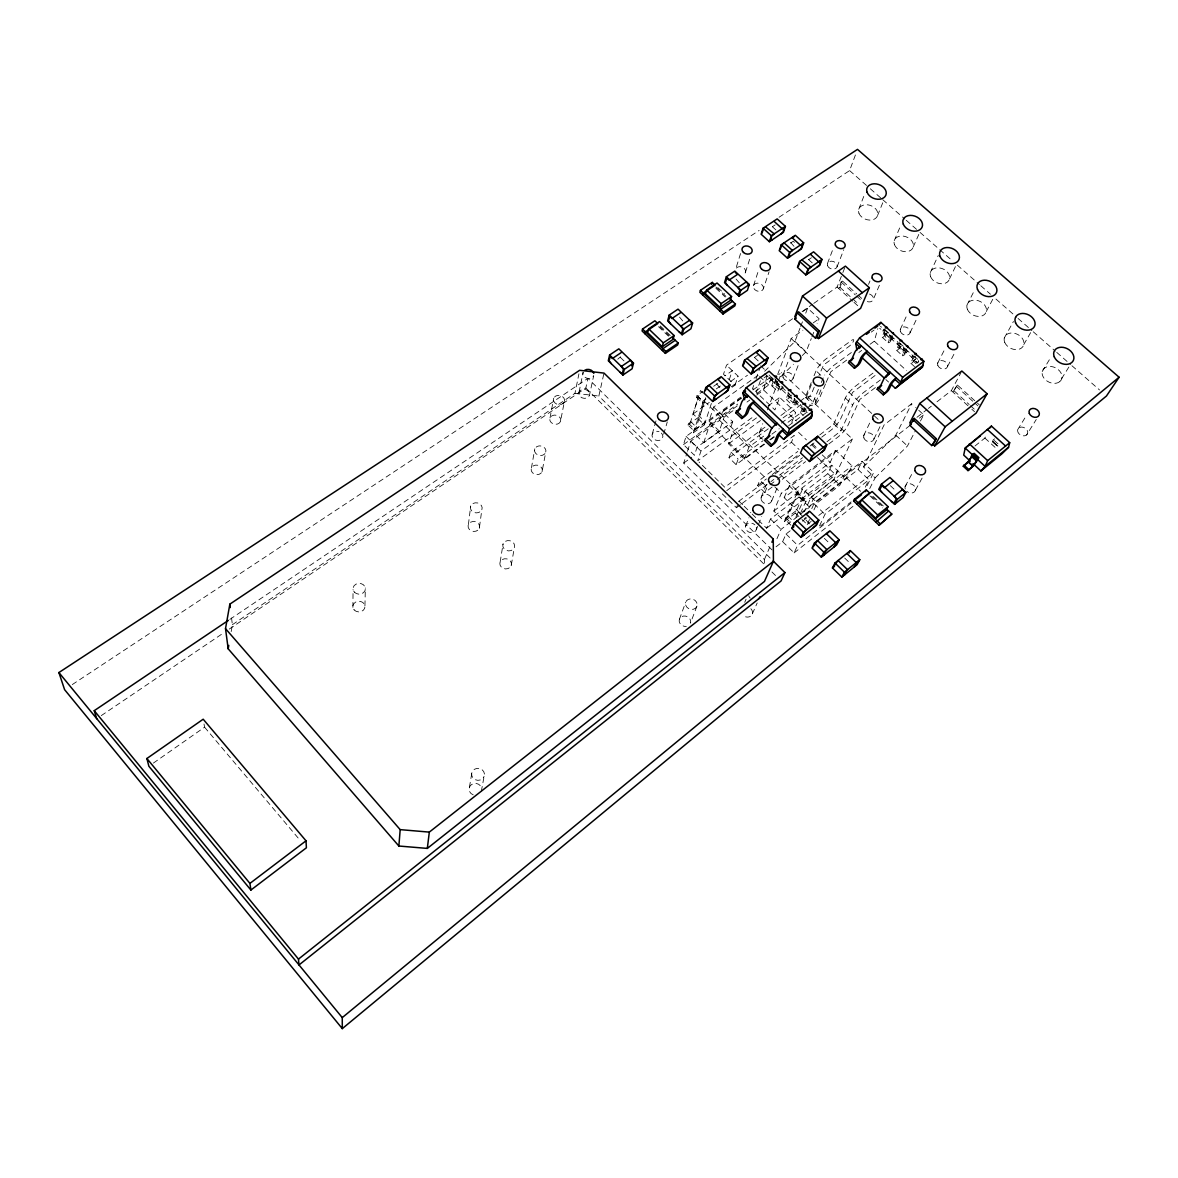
<?xml version="1.0" encoding="UTF-8"?>
<svg xmlns="http://www.w3.org/2000/svg" width="1178" height="1178" viewBox="0 0 1178 1178"><rect width="100%" height="100%" fill="white"/><g stroke="black" fill="none" stroke-linecap="round" stroke-linejoin="round"><path stroke-width="0.75" stroke-dasharray="5 3.75" d="M352.899 607.362L353.061 589.56M364.944 605.772L365.342 587.969M994.556 438.864C988.578 441.794 999.621 446.845 997.663 445.917M885.149 329.899L882.337 336.275A3.725 0.957 -47.4 0 0 883.765 336.687L887.034 333.035L893.042 338.484L889.758 342.135A3.74 0.942 -47.4 0 1 888.345 341.738L891.069 335.789M468.402 524.578L470.714 505.922M479.313 528.318A5.816 4.992 7.2 0 0 472.82 521.501A5.816 4.992 7.2 0 0 469.433 529.555A5.816 4.992 7.2 0 0 479.313 528.318L481.831 509.735A5.919 5.051 7.5 0 0 475.205 502.815A5.919 5.051 7.5 0 0 471.774 510.957A5.919 5.051 7.5 0 0 481.831 509.735M500.164 561.935L503.094 543.809M774.152 383.454L777.024 376.091M469.433 787.213L471.966 772.208M231.182 631.585L232.375 624.693L231.109 614.43M511.178 565.72A5.861 5.095 9 0 0 504.567 558.77A5.861 5.095 9 0 0 501.254 567.016A5.861 5.095 9 0 0 511.178 565.72L514.33 547.652A5.964 5.154 9.2 0 0 507.571 540.614A5.964 5.154 9.2 0 0 504.213 548.948A5.964 5.154 9.2 0 0 514.33 547.652M772.312 378.123L771.605 379.993L774.211 378.801L771.929 385A3.814 1.075 -46.7 0 0 773.725 385.28L777.024 381.554C768.866 382.217 782.663 394.615 781.353 386.075M531.411 468.034L534.812 448.833M794.694 398.459L792.367 404.304A3.829 1.031 -46.6 0 0 794.105 404.525L797.432 400.8C794.517 406.66 785.608 397.325 789.687 393.938M550.038 417.91L553.689 398.193M481.316 791.336L484.099 776.42A6.435 6.008 5.5 0 0 476.869 768.395A6.435 6.008 5.5 0 0 473.129 778.157A6.435 6.008 5.5 0 0 484.099 776.42M542.071 471.671A5.654 4.756 10.7 0 0 535.622 465.119A5.654 4.756 10.7 0 0 532.515 472.79A5.654 4.756 10.7 0 0 542.071 471.671L545.65 452.529A5.757 4.815 10.8 0 0 539.097 445.888A5.757 4.815 10.8 0 0 535.931 453.648A5.757 4.815 10.8 0 0 545.65 452.529M560.492 421.459A5.537 4.579 11.4 0 0 554.146 415.112A5.537 4.579 11.4 0 0 551.142 422.504A5.537 4.579 11.4 0 0 560.492 421.459L564.336 401.801A5.64 4.624 11.5 0 0 557.871 395.381A5.64 4.624 11.5 0 0 554.838 402.832A5.64 4.624 11.5 0 0 564.336 401.801M232.375 624.693L574.967 393.319L578.928 373.838M802.954 410.636L804.191 407.603M579.046 392.068L583.169 372.145A5.566 4.521 12.6 0 0 586.732 378.138A5.566 4.521 12.6 0 0 593.683 375.708L589.383 395.587A5.478 4.476 12.6 0 1 580.18 396.574A5.478 4.476 12.6 0 1 583.066 389.344A5.478 4.476 12.6 0 1 589.383 395.587M229.268 629.081L585.849 388.004L587.896 378.344L771.885 559.712M764.404 563.187L764.389 559.535L598.836 396.044L604.005 373.102M617.773 359.202L620.541 356.787M756.703 395.057L763.653 390.051L767.069 375.708L806.797 413.198M679.5 317.103L683.049 321.285M893.042 338.484C889.493 344.388 880.511 333.639 886.474 330.208M652.244 434.137L656.205 420.075M870.086 344.256L874.297 341.178L877.846 328.544M890.391 340.28L892.497 335.686M663.685 434.181L667.278 421.915M899.506 343.063L896.62 349.277A3.74 0.913 -47.3 0 0 898.019 349.66L901.317 345.993L907.355 351.486L904.056 355.138A3.755 0.898 -47.3 0 1 902.672 354.784L905.484 348.865M898.681 347.804L900.817 343.225M904.719 353.297L906.898 348.732M740.535 253.55L735.705 269.099A5.139 3.946 17.2 0 1 743.112 267.568A5.139 3.946 17.2 0 1 744.128 274.032M705.651 397.752L699.658 416.511L705.313 422.004L693.548 430.441L687.878 424.919L690.676 421.591L698.363 397.045L696.478 397.339L697.052 395.528L702.913 391.39M732.996 410.71L724.072 417.145L719.316 431.074L697.096 447.169L694.431 455.297L683.49 444.592L686.067 436.405L740.682 397.207M741.36 398.297L722.467 411.858L732.716 421.724L703.693 442.751L693.415 432.724L704.385 424.846L693.106 413.92L700.439 390.507L705.048 394.939M736.059 279.009L739.563 283.088M693.548 430.441L696.345 427.113L704.179 402.655L698.363 397.045M696.478 397.339L702.309 402.964L702.883 401.153L706.667 398.473M772.061 549.935L683.726 463.072L686.951 452.97M687.496 451.292L690.72 441.176L719.581 420.384L722.467 411.858M693.415 432.724L703.664 400.594L797.742 491.255L784.519 521.456L773.828 511.046L781.338 493.273L852.401 438.982L781.618 372.498L778.687 374.604M745.438 272.383L750.401 256.863M916.116 363.693L913.068 360.939L915.277 356.33M716.489 383.822L721.245 389.182M704.385 424.846L711.983 401.595M792.588 318.737L726.502 365.151L723.498 374.251L735.013 385.206L732.127 387.253M775.919 229.931L772.385 226.736L774.712 224.689M719.316 431.074L708.994 421.091L713.618 407.073L758.264 375.178M753.522 285.577L758.603 270.16M732.716 421.724L729.742 430.191L700.925 451.13L697.729 460.76L757.13 417.424M703.693 442.751L709.878 424.109L737.693 404.098M729.241 379.714L732.289 370.658L724.941 375.841M763.3 288.875A5.154 3.99 18 0 0 757.086 283.147A5.154 3.99 18 0 0 754.833 289.685A5.154 3.99 18 0 0 763.3 288.875L769.072 271.794M735.013 385.206L738.091 376.18L726.502 365.151M794.001 246.335L790.674 242.462M758.19 360.924L754.494 357.449L756.939 355.241M764.655 444.165L744.422 459.17L728.578 443.826L732.937 431.546L754.877 415.584M753.655 385.456L752.492 388.725L753.169 389.373L754.303 386.222M756.011 378.918L760.105 367.477M763.874 444.077L736.132 464.647L729.005 457.727L731.008 452.175L766.23 426.274M760.428 380.7L756.261 392.215L774.918 409.929L779.733 397.472L795.665 412.55L791.292 423.344M812.246 262.885L808.653 259.631L810.979 257.555M736.132 464.647L738.164 459.111L763.094 440.675M679.397 619.304L685.699 602.223M756.777 393.57L768.66 385.015L771.34 377.814M779.07 217.238L849.603 170.604L856.288 152.639M744.422 459.17L748.972 447.007L765.155 435.065M777.671 374.383L791.145 338.542L802.91 330.208M767.452 409.9L777.76 382.703M778.408 380.995L781.618 372.498M762.932 439.217A5.448 4.432 20.4 0 1 759.133 433.254L762.77 423.682M778.393 383.866L777.686 385.736L779.188 384.646M764.684 371.247L794.973 341.458L800.024 328.147M800.657 326.483L802.557 321.491M805.723 313.171L807.607 308.18L819.093 318.723L817.134 323.685M783.002 375.016L789.245 358.642M779.645 386.281L777.966 390.698A3.814 1.06 -46.6 0 0 779.733 390.963L783.046 387.238L781.029 385.339M827.457 263.548L833.347 248.116M696.978 606.096L690.47 623.103A5.861 5.124 21 0 0 685.537 616.094A5.861 5.124 21 0 0 679.176 621.101A5.861 5.124 21 0 0 686.303 626.372M722.35 493.906L736.456 507.747L738.974 501.165L764.993 481.537M858.762 209.228L864.416 194.753M793.074 378.433L798.831 363.737M837.087 266.788L843.772 249.692M788.583 392.701L786.286 398.562A3.814 1.045 -46.6 0 0 788.038 398.812L790.629 396.912L796.696 402.626M802.292 355.535L806.091 351.795L811.289 338.572M811.936 336.908L813.895 331.96M772.135 487.029L764.861 492.551L757.645 485.542L759.795 480.094L797.815 451.454M813.777 303.409L837.116 287.005L842.226 274.165M842.859 272.56L845.421 266.14M842.491 281.041L841.107 282.028L838.589 288.33L839.973 287.358L842.491 281.041L856.7 293.896M745.645 526.021L748.943 517.79M761.179 497.263L767.276 482.185M764.861 492.551L767.069 487.132L759.795 480.094M877.566 215.545L884.074 199.524M799.995 401.448L805.207 397.354L811.362 382.335M814.042 375.753L816.06 370.82A11.441 3.078 -47 0 1 826.47 358.598L851.399 340.501A5.183 1.384 -47.3 0 1 853.52 341.046A5.183 1.384 -47.3 0 1 848.808 346.568L823.599 364.974L818.96 375.62M811.392 384.632L805.457 399.165A5.36 4.285 21.4 0 1 811.804 396.809A5.36 4.285 21.4 0 1 815.603 402.626A5.36 4.285 21.4 0 1 809.257 404.982M802.527 407.868L800.745 412.212A3.829 1.001 -46.5 0 0 802.468 412.418L805.045 410.504L807.49 412.815M726.767 490.608L791.469 442.221L794.266 435.418L724.779 487.265L699.01 462.026M814.204 387.15L812.172 392.097A11.191 2.974 -46.6 0 1 806.194 400.284M756.305 529.673L757.66 526.389M758.337 524.74L761.739 516.538M771.737 500.856L777.289 487.501M807.092 408.133L812.29 404.025L818.563 389.064M821.287 382.511L823.334 377.608L816.06 370.82M815.603 402.611L821.684 388.122M825.469 383.984L819.255 398.738A11.206 2.916 -46.6 0 1 814.572 405.512M826.161 382.335L830.873 371.718L848.764 358.568M868.539 284.399L869.953 281.027M752.124 514.05L766.583 528.2L770.456 519.042L799.023 497.028L802.586 488.944L813.232 499.192L809.58 507.203L781.043 529.378L776.199 540.452M784.18 497.676L789.231 485.837L835.673 450.379L852.018 465.855L846.334 477.753L800.436 513.417L784.18 497.676L830.181 462.409L835.673 450.379M894.249 240.636L901.023 224.792M867.303 301.583A5.124 3.917 21.3 0 0 873.281 299.462L879.804 284.34M975.001 446.006L984.882 438.069L986.148 435.124M744.732 602.297L746.072 599.19M764.389 559.535L771.222 543.809M790.865 525.152L784.931 519.365L787.861 516.038L797.948 493.052L804.044 498.927L794.532 520.175M804.044 498.927L802.321 499.443L796.225 493.553L796.961 491.859L831.742 465.133L843.934 476.722L839.914 485.174L817.208 502.829L813.365 511.178M913.951 356.33L911.021 362.368A3.755 0.883 -47.2 0 0 912.376 362.706L915.689 359.04L918.722 361.808M819.755 434.932L833.73 424.168L845.318 398.09A11.53 2.857 -46.8 0 1 855.891 385.854L876.344 370.628M913.215 246.997L919.517 232.802M776.022 546.828L782.634 541.659L786.035 534.017L790.158 530.807M784.519 521.456L795.356 513.048L805.089 491.167L827.84 473.659L831.742 465.133M802.321 499.443L803.072 497.749L837.838 470.92L833.862 479.402L811.141 496.998L804.648 511.326M752.344 613.826L757.189 602.989M800.436 513.417L805.708 501.71L852.018 465.855M883.662 329.177L882.808 331.077L884.545 329.84M826.956 441.75L840.915 430.927L852.71 404.967A11.544 2.798 -46.8 0 1 863.312 392.73L880.82 379.611M809.404 523.857L804.412 518.202M889.729 334.67L888.86 336.569L890.877 335.2M811.76 508.675L814.027 503.742L858.07 469.507L862.031 461.349L873.752 472.393L866.345 487.162M782.634 541.659L794.105 552.88L797.609 545.311L853.093 501.578M801.938 519.424L807.195 524.519L809.507 519.513M900.301 329.384L907.207 314.511M766.583 528.2L835.673 474.808L852.401 438.982M930.325 272.545L938.321 255.405M910.108 332.697L917.132 317.854M805.266 397.236L812.422 403.804M858.07 469.507L868.966 479.814L824.983 514.315L818.813 527.332L851.105 501.887M863.739 435.536L870.483 421.371M912.611 355.447L911.713 357.317L913.097 356.271M949.453 278.98L956.227 265.021M873.973 439.011L880.85 424.89M869.688 488.59L875.107 477.856L863.533 466.93L884.104 424.934L911.669 403.759L914.334 406.219M865.285 487.162L868.966 479.814M863.533 466.93L895.81 435.153L911.669 403.759M967.005 304.999L974.795 289.685M937.659 363.148L945.095 348.57M947.554 366.491L955.108 351.957M875.107 477.856L907.472 445.991L915.586 430.397M920.46 421.047L923.699 414.818L915.674 407.441M986.31 311.493L992.745 299.315M937.011 401.772L951.353 390.654L961.042 372.528M957.449 385.059L952.899 392.053L957.449 385.059L979.242 404.761M905.072 486.617L913.274 471.406M915.453 490.136L922.978 476.486M1004.289 337.998L1013.463 321.476M1023.785 344.55L1031.501 331.106M1042.221 371.556L1051.115 356.831M1017.645 429.764L1026.215 415.79M1026.583 434.991A5.36 4.138 28 0 0 1023.579 427.378A5.36 4.138 28 0 0 1017.866 432.046A5.36 4.138 28 0 0 1026.583 434.991L1036.242 419.515M1059.744 381.657A10.469 7.878 27.3 0 0 1053.721 367.065A10.469 7.878 27.3 0 0 1042.707 375.944A10.469 7.878 27.3 0 0 1059.744 381.657L1068.873 367.035M780.793 376.695L793.442 364.238M794.105 552.88L854.33 505.303M807.195 524.519L811.539 521.118M818.769 515.449L873.752 472.393M802.512 521.147L808.005 516.862M804.147 518.762L806.194 517.171M813.232 499.192L862.031 461.349M843.934 476.722L909.195 426.068M919.355 418.19L923.699 414.818M784.931 519.365L796.549 510.368L802.483 516.097M916.94 417.321L926.983 409.546M928.411 408.427L931.283 406.219M773.828 511.046L802.586 488.944M736.456 507.747L740.756 504.493M742.199 503.404L769.499 482.73M770.942 481.64L773.813 479.461M779.571 475.117L802.557 457.712M769.985 484.924L775.831 480.491M777.289 479.387L803.587 459.464M782.31 479.299L805.59 461.629M828.856 443.959L837.587 437.332A11.279 2.695 -46.4 0 0 847.851 425.538L859.881 399.386L876.594 386.634M757.645 485.542L766.377 478.945M772.194 474.557L798.404 454.782M810.052 445.991L814.425 442.692M821.699 437.2L830.446 430.603A11.265 2.754 -46.5 0 0 840.665 418.808L852.607 392.392L877.963 373.338M775.109 473.895L799.671 455.341M915.689 359.04L913.2 360.91M907.355 351.486L904.822 353.356M904.689 348.644L903.305 349.689L904.203 347.804L899.108 343.181M769.72 439.747L774.093 436.508M788.7 425.685L806.223 412.698M770.427 439.88L774.771 436.67M901.317 345.993L898.814 347.849L904.733 353.356M805.796 408.692L803.087 410.68L806.032 413.581M771.899 434.167L779.232 428.748M788.023 422.239L805.634 409.222M898.608 343.122L897.209 344.153L898.092 342.268L880.481 326.291M729.005 457.727L768.468 428.645M783.09 417.881L800.628 404.967M800.642 407.382L802.13 406.277M781.338 423.108L795.665 412.55M887.034 333.035L884.501 334.891M780.911 415.481L798.537 402.523M851.37 352.531L833.788 365.386A11.471 3.033 -47 0 0 824.733 375.016M728.578 443.826L760.443 420.531M858.88 352.472L861.692 350.411M871.249 332.093L874.076 330.031M791.366 395.072L788.597 397.06M683.726 463.072L691.751 457.241M768.027 405.998L779.733 397.472M783.046 387.238L780.322 389.196M746.985 402.066L749.768 400.064M708.994 421.091L741.389 397.84M752.978 389.947L770.427 377.416M755.26 391.449L772.842 378.815M683.49 444.592L738.444 405.041M764.051 377.873L767.069 375.708M687.878 424.919L699.658 416.511M693.106 413.92L709.274 402.42M731.302 386.752L747.47 375.252M716.283 388.902L720.612 385.839M730.61 381.481L738.091 376.18M813.203 322.905L819.093 318.723M713.662 386.296L718.315 383.012M754.494 357.449L757.469 355.344M153.376 763.079L204.574 727.194L204.015 723.999M802.1 311.61L812.305 304.425M803.101 311.345L807.607 308.18M808.653 259.631L811.436 257.732M101.264 715.62L223.172 633.19M790.453 243.11L793.236 241.24L795.606 243.39M229.843 619.392L587.896 378.344M772.385 226.736L775.183 224.88M72.27 684.58L759.147 230.417M796.225 493.553L797.948 493.052M702.309 402.964L704.179 402.655M574.967 393.319L598.836 396.044M849.603 170.604L868.937 187.567M870.321 188.774L881.365 198.478M882.749 199.686L904.837 219.079M906.221 220.286L918.649 231.197M920.033 232.405L951.795 260.279M957.316 265.124L979.404 284.516M980.788 285.739L990.462 294.22M995.984 299.065L1016.688 317.235M1018.072 318.458L1031.884 330.576M1033.268 331.784L1055.355 351.177M1056.74 352.384L1070.552 364.503M1071.936 365.725L1099.545 389.962M857.996 295.074L861.869 298.579M841.107 282.028L855.316 294.883M856.612 296.061L861.781 300.743M956.08 386.104L977.873 405.85M839.973 287.358L851.532 297.843M852.813 299.006L859.233 304.837M954.254 390.993L969.155 404.496M970.51 405.733L974.559 409.414M885.09 329.737L891.142 335.229M899.477 342.798L904.351 347.216M913.966 355.933L918.869 360.38M837.116 287.005L852.71 301.156M854.006 302.319L859.145 306.987M905.396 348.894L918.766 361.013L917.839 362.883L879.642 328.191M951.353 390.654L970.495 408.03M971.85 409.252L974.559 411.711M886.18 334.92L892.173 340.354M900.434 347.863L906.471 353.341M914.791 360.895L917.22 363.104M882.234 337.247L888.227 342.695M896.502 350.234L902.539 355.727M910.874 363.295L914.526 366.623M994.276 440.498L999.032 444.828M992.921 441.603L998.105 446.167M992.818 441.794L997.899 446.3M992.76 441.956L997.604 446.447M984.882 438.069L996.765 448.906M874.297 341.178L906.648 370.687M885.871 379.566L888.58 382.055M794.973 341.458L806.091 351.795M895.81 435.153L907.472 445.991M791.145 338.542L881.409 422.431M845.318 398.09L852.71 404.967M717.829 287.594L724.499 293.823M715.856 286.946L727.695 297.99M715.9 288.301L725.236 297.018M833.847 423.947L841.048 430.706M890.362 485.66L896.311 491.255M760.693 365.843L765.671 370.525M775.33 379.699L777.76 381.996M769.028 375.016L786.801 391.773M787.817 392.745L791.91 396.588M794.134 398.694L801.393 405.526M803.867 407.868L806.532 410.386M776.317 383.41L782.339 389.079M764.64 373.647L774.461 382.909M771.973 385.928L777.995 391.626M786.315 399.475L792.382 405.203M800.745 413.11L803.19 415.422M759.574 376.415L768.66 385.015M763.653 390.051L796.343 421.017M873.325 496.527L883.515 506.187M871.676 496.247L882.293 506.319M869.894 495.835L882.602 507.895M812.467 443.885L817.591 448.759M798.566 432.385L806.474 439.895M811.745 444.901L815.691 448.656M822.273 454.899L830.181 462.409M846.334 477.753L860.617 491.314M817.503 457.52L835.673 474.808M827.84 473.659L839.914 485.174M791.469 442.221L799.082 449.481M660.284 325.938L670.282 335.494M659.798 326.733L669.075 335.583M658.531 326.689L668.5 336.216M805.089 491.167L817.208 502.829M713.618 407.073L724.072 417.145M814.027 503.742L824.983 514.315M697.052 395.528L702.883 401.153M796.961 491.859L803.072 497.749M732.937 431.546L748.972 447.007M789.231 485.837L805.708 501.71M719.581 420.384L729.742 430.191M799.023 497.028L809.58 507.203M709.878 424.109L765.744 478.194M774.844 486.985L781.338 493.273M824.335 538.317L828.988 542.822M844.714 558.063L850.575 563.732M795.356 513.048L800.628 518.143M731.008 452.175L738.164 459.111M690.676 421.591L696.345 427.113M787.861 516.038L793.81 521.81M688.423 423.196L694.092 428.718M785.638 517.76L790.394 522.384M620.394 357.42L624.149 361.086M686.067 436.405L697.096 447.169M786.035 534.017L797.609 545.311M690.72 441.176L700.925 451.13M770.456 519.042L781.043 529.378M738.974 501.165L742.92 505.038M744.231 506.319L750.813 512.754M585.849 388.004L764.124 564.262M771.943 571.978L775.846 575.836M204.574 727.194L300.478 840.768M750.253 598.144A5.919 5.08 23.8 0 1 748.766 595.656M661.403 433.106A5.507 4.535 16.1 0 1 659.606 440.322A5.507 4.535 16.1 0 1 652.023 435.713A5.507 4.535 16.1 0 1 659.017 431.649M869.541 294.073A5.124 3.917 21.3 0 1 873.281 299.462M759.133 433.254A5.448 4.432 20.4 0 1 765.656 430.795M750.887 608.731A5.816 5.021 24 0 1 750.872 615.991A5.816 5.021 24 0 1 742.817 615.166M756.305 527.17A5.64 4.741 21.8 0 1 750.489 532.618A5.64 4.741 21.8 0 1 745.968 525.285A5.64 4.741 21.8 0 1 754.877 524.843M473.232 794.841A6.317 5.919 4.9 0 1 471.288 784.725A6.317 5.919 4.9 0 1 481.581 788.288M905.205 489.017A5.507 4.432 26.5 0 1 910.476 483.819A5.507 4.432 26.5 0 1 915.173 490.873A5.507 4.432 26.5 0 1 906.692 491.241M685.64 604.962A5.964 5.183 20.9 0 0 695.418 608.29A5.964 5.183 20.9 0 0 692.958 599.234A5.964 5.183 20.9 0 0 685.64 604.962M354.357 592.136A6.199 5.404 -0.3 0 0 364.974 590.752A6.199 5.404 -0.3 0 0 358.289 583.419A6.199 5.404 -0.3 0 0 354.357 592.136M863.842 437.877A5.419 4.329 24 0 0 872.707 440.866A5.419 4.329 24 0 0 870.027 433.106A5.419 4.329 24 0 0 863.842 437.877M937.806 365.342A5.242 4.035 24.5 0 0 946.376 368.228A5.242 4.035 24.5 0 0 943.622 360.91A5.242 4.035 24.5 0 0 937.806 365.342M354.151 609.909A6.081 5.33 -0.8 0 0 364.576 608.511A6.081 5.33 -0.8 0 0 358.024 601.295A6.081 5.33 -0.8 0 0 354.151 609.909M783.031 377.269A5.33 4.226 20.2 0 0 791.763 380.229A5.33 4.226 20.2 0 0 789.334 372.704A5.33 4.226 20.2 0 0 783.031 377.269M900.419 331.533A5.183 3.976 22.9 0 0 908.915 334.39A5.183 3.976 22.9 0 0 906.265 327.204A5.183 3.976 22.9 0 0 900.419 331.533M827.516 265.61A5.08 3.858 19.9 0 0 835.85 268.407A5.08 3.858 19.9 0 0 833.42 261.501A5.08 3.858 19.9 0 0 827.516 265.61M761.194 499.722A5.581 4.638 21.8 0 0 770.338 502.829A5.581 4.638 21.8 0 0 767.835 494.642A5.581 4.638 21.8 0 0 761.194 499.722M1004.701 342.297A10.337 7.76 25.8 0 0 1021.591 347.952A10.337 7.76 25.8 0 0 1015.804 333.654A10.337 7.76 25.8 0 0 1004.701 342.297M967.344 309.21A10.219 7.657 24.3 0 0 984.072 314.806A10.219 7.657 24.3 0 0 978.52 300.788A10.219 7.657 24.3 0 0 967.344 309.21M930.605 276.683A10.116 7.554 22.8 0 0 947.186 282.219A10.116 7.554 22.8 0 0 941.855 268.466A10.116 7.554 22.8 0 0 930.605 276.683M894.47 244.671A10.013 7.436 21.5 0 0 910.918 250.163A10.013 7.436 21.5 0 0 905.779 236.675A10.013 7.436 21.5 0 0 894.47 244.671M858.939 213.203A9.925 7.333 20.1 0 0 875.225 218.637A9.925 7.333 20.1 0 0 870.306 205.399A9.925 7.333 20.1 0 0 858.939 213.203"/><path stroke-width="1.5" d="M778.364 434.343L783.606 439.35L811.436 417.572L812.305 411.873L769.16 371.232L746.263 387.621L742.817 393.099L744.673 399.74M398.871 846.025L400.181 829.636L225.513 628.64L229.843 604.152L579.65 370.29L604.005 373.102L773.269 539.082L773.416 561.302L764.463 581.446L427.319 848.41L398.871 846.025L228.179 648.798L225.513 628.64M891.29 384.529L895.339 388.254L922.448 367.065L923.832 361.293L880.894 322.374L859.601 337.865L855.729 343.402L856.892 350.131M427.319 848.41L429.322 832.11L773.416 561.302M228.179 648.798L228.782 645.367M609.6 355.02L608.29 360.762L622.912 375.046L632.085 368.802L633.514 363.089L618.833 348.835L609.6 355.02L624.296 369.347L622.912 375.046M611.205 363.619L609.173 360.851L610.175 356.374L612.383 358.524L621.601 352.325M619.981 372.174L622.337 373.691L623.398 369.259L621.336 366.476L630.569 360.232L632.615 363.015L631.879 365.975M644.955 333.772L645.441 331.843L657.795 323.552L654.894 320.784L642.54 329.045L642.069 330.974L665.364 353.371L677.659 344.963L678.204 343.063L672.771 337.88M972.999 463.631L980.95 470.95L1002.051 453.721L1008.559 447.272L1009.708 442.678L991.434 426.097L965.194 448.082L963.707 455.091L970.333 461.187M648.651 328.839L647.679 332.711L662.257 346.715L673.036 339.382L674.111 335.539L659.489 321.579L648.651 328.839L663.288 342.872L662.257 346.715M669.178 315.1L667.617 320.917L682.136 334.758L690.941 328.765L692.605 322.978L678.027 309.166L669.178 315.1L683.77 328.986L682.136 334.758M662.434 350.558L662.949 348.644L675.274 340.265M670.503 323.67L668.5 320.961L669.722 316.44L671.902 318.516L680.751 312.568M665.364 353.371L665.879 351.471L678.204 343.063M679.22 331.975L681.591 333.418L682.857 328.927L680.84 326.188L689.69 320.21L691.692 322.934M702.736 295.001L703.31 293.042L715.149 285.105L712.278 282.411L700.424 290.348L699.865 292.291L722.997 314.011L734.807 305.941L735.425 304.012L729.845 298.814M706.638 289.979L705.489 293.896L719.979 307.487L730.331 300.449L731.553 296.547L717.034 283.014L706.638 289.979L721.172 303.6L719.979 307.487M711.703 284.369L712.278 282.411M812.305 411.873L789.54 428.763L787.316 435.507L783.606 439.35M726.325 276.786L724.529 282.676L738.945 296.105L747.397 290.348L749.296 284.502L734.822 271.102L726.325 276.786L740.815 290.259L738.945 296.105M727.4 285.356L725.442 282.691L726.841 278.126L729.005 280.128L737.502 274.43L735.337 272.427M720.097 311.286L720.686 309.343L732.51 301.303M722.997 314.011L723.601 312.082L735.425 304.012M776.405 377.416L776.508 377.093A5.478 1.561 -46.7 0 0 774.741 376.445M705.813 387.518L704.032 393.113L712.705 401.462L728.004 390.566L729.889 384.985L721.172 376.68L705.813 387.518L714.531 395.882L712.705 401.462M705.46 390.492L706.388 387.591L708.891 385.339L717.623 393.702L715.105 395.955L713.677 400.299L715.782 399.268M736.059 293.41L738.429 294.78L739.887 290.244L737.914 287.565L746.396 281.822L748.369 284.487M763.064 228.223L761.135 234.201L769.381 241.711L783.414 232.331L785.431 226.367L777.171 218.902L763.064 228.223L771.354 235.747L769.381 241.711M762.063 233.067L763.565 228.414M782.472 383.13L782.575 382.806A5.492 1.546 -46.7 0 0 780.381 382.438M765.685 227.015L774.182 233.862L771.84 235.939L770.309 240.577L772.194 239.826M774.137 221.42L782.398 228.9L784.504 227.501L782.943 232.14L780.616 234.201M724.956 392.745L727.444 390.492L728.917 386.148L726.62 387.783L717.917 379.463L720.214 377.844M781.25 244.744L779.218 250.678L787.537 258.247L801.526 248.749L803.646 242.83L795.312 235.291L781.25 244.744L789.599 252.342L787.537 258.247M780.145 249.545L781.721 244.936L784.062 242.845L792.411 250.428L790.07 252.519L788.465 257.113L790.35 256.333M796.946 396.765L797.064 396.441A5.507 1.487 -46.6 0 0 794.914 396.132L794.502 396.412M744.511 360.218L742.582 365.872L751.211 374.044L766.083 363.457L768.13 357.817L759.457 349.675L744.511 360.218L753.198 368.419L751.211 374.044M743.539 364.709L745.056 360.321M747.308 358.73L756.202 366.284L753.729 368.508L752.182 372.881L754.2 371.909M741.742 418.543L745.512 414.288L747.839 407.941A5.537 1.576 -46.4 0 1 752.109 402.876L754.141 401.389L750.136 406.336L747.853 412.536A3.858 1.09 -46.3 0 1 744.408 416.6L741.742 418.543L735.69 412.742L739.46 408.486L741.742 402.11A5.522 1.605 -46.4 0 1 745.998 397.06L748.045 395.572M805.384 404.702L805.487 404.378A5.522 1.458 -46.5 0 0 803.367 404.098L802.954 404.378M923.832 361.293L902.687 377.269L900.051 384.028L895.339 388.254M798.743 250.634L801.069 248.573L802.719 243.964L800.613 245.392L792.279 237.838L794.384 236.425M799.582 261.413L797.462 267.288L805.84 274.93L819.8 265.3L822.023 259.44L813.6 251.842L799.582 261.413L808.005 269.085L805.84 274.93M798.404 266.169L800.039 261.59M763.123 365.563L765.567 363.354L767.158 358.966L764.934 360.556L756.261 352.413L758.499 350.838M811.524 410.489L811.642 410.165A5.522 1.428 -46.5 0 0 809.536 409.9L809.139 410.194M802.159 260.147L810.817 267.141L808.461 269.247L806.783 273.797L808.653 273.002M810.567 254.404L818.975 262.017L821.066 260.574L819.358 265.138L817.031 267.229M794.797 316.735L802.498 296.031L845.421 266.14L869.349 287.697L860.617 308.327L818.43 338.557L816.943 337.188L819.402 330.989L798.61 311.831L797.167 312.833L794.841 319.091L815.515 338.204L816.943 337.188M777.215 423.358L775.183 424.875A5.566 1.487 -46.3 0 0 770.868 429.926L768.395 436.184L764.581 440.454L770.721 446.329L773.372 444.356A3.873 1.016 -46.1 0 0 776.862 440.292L779.321 434.196L783.399 429.248L781.382 430.78A5.566 1.458 -46.2 0 0 777.038 435.831L774.535 442.074L770.721 446.329M815.515 338.204L817.974 332.019L819.402 330.989M818.43 338.557L826.588 318.104L869.349 287.697M811.156 416.261L811.907 414.45M802.778 447.552L800.51 452.926L809.492 461.481L824.409 450.143L826.794 444.783L817.782 436.258L802.778 447.552L811.819 456.151L809.492 461.481M907.605 347.26L907.737 346.921A5.404 1.296 -47.3 0 0 906.442 346.199M858.85 348.614L861.089 345.684L859.189 347.083A5.404 1.414 -47.2 0 0 854.933 352.045L852.106 358.495L848.381 362.662L854.403 368.228L856.877 366.387A3.77 0.957 -47.1 0 0 860.323 362.397L863.135 356.124L867.185 351.25L865.285 352.664A5.419 1.384 -47.2 0 0 861.015 357.626L858.144 364.061L854.403 368.228M816.619 438.952L817.782 436.258M771.899 542.233L773.269 539.082M812.481 459.214L810.493 460.333L812.305 456.18L814.823 453.869L805.796 445.284L803.278 447.581M915.983 354.858L916.131 354.534A5.404 1.266 -47.2 0 0 914.452 354.077M1009.708 442.678L987.665 460.627L985.132 466.385L980.95 470.95M821.434 452.396L823.923 450.114L825.778 445.947L823.54 447.64L814.543 439.114L816.781 437.421M791.822 528.392L794.119 523.268L809.58 511.223L818.828 520.146L816.413 525.27L801.025 537.359L791.822 528.392L793.884 526.772M922.109 360.409L922.256 360.085A5.419 1.252 -47.2 0 0 920.592 359.643M792.853 527.214L794.635 523.223L797.226 520.838L806.488 529.835L803.897 532.22L802.056 536.181L804.118 534.93M801.025 537.359L803.381 532.265L818.828 520.146M773.195 560.993L784.931 572.582L781.043 580.99L298.947 965.003L298.476 959.113L94.24 710.673L228.326 620.408M883.25 394.836L887.049 390.669L890.097 384.337A5.448 1.281 -47 0 1 894.426 379.375L896.311 377.932L892.202 382.806L889.213 388.976A3.799 0.883 -46.9 0 1 885.723 392.966L883.25 394.836L877.154 389.211L880.923 385.029L883.942 378.683A5.448 1.296 -47 0 1 888.256 373.721L890.141 372.277L887.844 375.208M813.35 527.67L815.912 525.3L817.782 521.324L815.485 523.12L806.238 514.182L808.55 512.386M814.454 543.029L812.04 548.079L821.346 557.135L836.674 544.869L839.207 539.818L829.872 530.807L814.454 543.029L823.805 552.129L821.346 557.135M813.085 546.916L817.547 540.569L826.897 549.655L822.377 555.957L824.423 554.676M886.062 508.601L891.805 514.05L879.068 525.255L853.594 500.974L854.462 499.251L866.331 489.901L869.497 492.905L856.774 503.993M833.626 547.314L838.162 540.996L835.865 542.837L826.529 533.811L828.826 531.985M865.462 491.624L866.331 489.901M861.692 499.752L859.955 503.197L875.902 518.394L886.268 510.089L888.094 506.658L872.118 491.52L861.692 499.752L877.698 514.977L875.902 518.394M832.448 567.958L834.981 562.996L850.354 550.597L859.778 559.697L857.128 564.66L841.843 577.102L832.448 567.958L834.51 566.309M833.509 566.795L838.073 560.492L847.512 569.666L842.903 575.924L844.92 574.599M933.138 444.459L934.699 445.902L976.12 413.125L987.105 393.761L961.852 371.011L919.709 403.48L909.769 422.887L911.316 424.316L909.902 425.405L931.724 445.564L933.138 444.459L936.289 438.672L914.334 418.44L909.902 425.405M912.832 421.385L914.334 418.44M881.409 484.173L878.729 489.385L894.603 504.375L903.055 497.602L905.853 492.433L889.92 477.458L881.409 484.173L897.371 499.236L894.603 504.375M885.856 377.505L886.504 376.533M847.011 553.616L856.435 562.731L858.718 560.875L854.094 567.133M849.058 553.1L850.354 550.597M881.895 492.375L879.819 489.562L881.91 485.513L884.295 487.766L892.791 481.022M841.843 577.102L844.42 572.169L859.778 559.697M875.872 522.207L888.595 511.016M891.422 501.372L894.117 503.065L896.267 499.045L894.176 496.218L902.657 489.43L904.748 492.257M879.068 525.255L891.805 514.05M931.724 445.564L936.289 438.672M934.699 445.902L945.139 426.789L987.105 393.761M978.211 458.86L973.484 465.943L968.007 470.611L963.251 466.223L968.036 461.747L972.866 466.061L978.903 457.697L974.118 453.294L968.139 461.629L972.881 466.046M972.719 455.076L967.904 462.424M968.007 470.611L972.792 466.12M879.127 325.054L880.894 322.374M1119.1 377.24L1106.451 396.014L342.297 1028.63L64.599 689.66L58.9 672.55L857.51 149.37L1119.1 377.24L342.253 1017.615L342.297 1028.63M989.608 428.188L991.434 426.097M886.681 376.327L887.667 375.355M967.624 462.674L963.251 466.223M1008.559 447.272L985.132 466.385L965.194 448.082L980.405 435.889M877.698 514.977L888.094 506.658M897.371 499.236L905.853 492.433M823.805 552.129L839.207 539.818M298.476 959.113L784.931 572.582M853.594 500.974L861.516 494.745M250.899 890.053L306.398 847.792L306.015 840.812L203.19 719.213L146.882 758.514L148.87 766.245L250.899 890.053L249.927 883.397L146.882 758.514M922.448 367.065L900.051 384.028L895.427 379.787M811.819 456.151L826.794 444.783M249.927 883.397L306.015 840.812M923.375 365.209L900.949 382.173L856.539 341.502M877.154 389.211L879.627 387.341M812.202 415.731L788.067 433.681L743.465 391.214M811.436 417.572L787.316 435.507L782.678 431.074M866.419 334.316L869.246 332.255M874.901 328.147L877.713 326.085M735.69 412.742L738.37 410.813M745.645 391.067L742.817 393.099L747.367 397.442M714.531 395.882L729.889 384.985M753.198 368.419L768.13 357.817M794.841 319.091L796.269 318.089M885.134 328.102L885.517 327.837A5.375 1.384 -47.5 0 1 887.373 328.044M808.005 269.085L822.023 259.44M788.376 390.64L788.789 390.36A5.507 1.517 -46.6 0 1 791.012 390.36M624.296 369.347L633.514 363.089M663.288 342.872L674.111 335.539M683.77 328.986L692.605 322.978M721.172 303.6L731.553 296.547M740.815 290.259L749.296 284.502M789.599 252.342L803.646 242.83M771.354 235.747L785.431 226.367M400.181 829.636L429.322 832.11M838.353 271.058L862.325 292.704M987.311 429.41L1005.6 446.035M926.821 397.987L952.236 421.209M859.601 337.865L902.687 377.269M969.317 443.826L987.665 460.627M855.729 343.402L860.264 347.569M866.345 353.135L889.272 374.148M802.498 296.031L826.588 318.104M919.709 403.48L945.139 426.789M973.499 453.795L978.3 458.183M973.234 454.016L978.034 458.404M972.954 454.266L977.755 458.669M972.675 454.546L977.475 458.949M972.13 455.135L976.915 459.538M971.879 455.43L976.665 459.832M971.659 455.709L976.444 460.112M971.467 455.974L976.253 460.362M971.32 456.21L976.106 460.598M861.545 357.214L884.516 378.329M963.928 465.06L968.699 469.462M797.167 312.833L817.974 332.019M849.176 360.807L855.213 366.373M878.008 387.371L884.118 393.01M912.921 419.545L934.876 439.777M700.424 290.348L723.601 312.082M746.263 387.621L789.54 428.763M854.462 499.251L879.966 523.562M753.464 403.244L776.493 425.184M749.532 406.822L771.811 428.1M736.338 410.901L742.405 416.717M765.288 438.658L771.428 444.548M642.54 329.045L665.879 351.471M794.119 523.268L803.381 532.265M834.981 562.996L844.42 572.169M58.9 672.55L342.253 1017.615M94.24 710.673L96.699 718.713M229.843 604.152L230.27 607.568M759.957 596.804A5.919 5.08 23.8 0 1 758.455 598.984M584.715 370.275A5.566 4.521 12.6 0 1 593.815 373.367M769.956 435.727A3.873 1.031 -46.2 0 1 769.367 436.478M768.689 437.215A3.873 1.031 -46.2 0 1 768.321 437.568M767.6 438.216A3.873 1.031 -46.2 0 1 767.246 438.481M740.476 408.825A3.843 1.104 -46.3 0 1 740.152 409.193M739.077 410.238A3.843 1.104 -46.3 0 1 738.724 410.548M892.35 332.903A5.375 1.355 -47.4 0 1 893.322 333.86M899.933 340.913A5.389 1.325 -47.3 0 1 901.759 341.075M881.659 385.412A3.784 0.898 -46.9 0 1 881.335 385.78M880.643 386.472A3.784 0.898 -46.9 0 1 879.951 387.091M853.476 358.186A3.77 0.972 -47.1 0 1 853.196 358.554M852.224 359.643A3.77 0.972 -47.1 0 1 851.885 359.982M851.193 360.586A3.77 0.972 -47.1 0 1 850.855 360.836M872.839 419.015A5.507 4.373 23.9 0 0 881.851 422.063A5.507 4.373 23.9 0 0 879.112 414.2A5.507 4.373 23.9 0 0 872.839 419.015M947.73 345.934A5.33 4.064 24.4 0 0 956.448 348.85A5.33 4.064 24.4 0 0 953.62 341.458A5.33 4.064 24.4 0 0 947.73 345.934M658.988 419.456A5.61 4.579 16.1 0 0 668.309 418.411A5.61 4.579 16.1 0 0 661.697 411.976A5.61 4.579 16.1 0 0 658.988 419.456M872.191 278.096A5.213 3.946 21.3 0 0 880.746 280.968A5.213 3.946 21.3 0 0 878.155 273.856A5.213 3.946 21.3 0 0 872.191 278.096M790.526 357.641A5.419 4.27 20.1 0 0 799.406 360.63A5.419 4.27 20.1 0 0 796.917 353.032A5.419 4.27 20.1 0 0 790.526 357.641M752.904 510.457A5.743 4.786 21.7 0 0 762.313 513.652A5.743 4.786 21.7 0 0 759.766 505.2A5.743 4.786 21.7 0 0 752.904 510.457M743.465 252.46A5.227 3.99 17.2 0 0 752.05 251.694A5.227 3.99 17.2 0 0 745.777 245.952A5.227 3.99 17.2 0 0 743.465 252.46M909.637 311.728A5.272 4.005 22.8 0 0 918.266 314.614A5.272 4.005 22.8 0 0 915.556 307.37A5.272 4.005 22.8 0 0 909.637 311.728M761.636 269.158A5.242 4.02 17.9 0 0 770.235 268.378A5.242 4.02 17.9 0 0 763.904 262.591A5.242 4.02 17.9 0 0 761.636 269.158M835.379 245.053A5.168 3.873 19.8 0 0 843.86 247.895A5.168 3.873 19.8 0 0 841.372 240.93A5.168 3.873 19.8 0 0 835.379 245.053M915.056 470.788A5.61 4.476 26.3 0 0 924.215 473.895A5.61 4.476 26.3 0 0 921.314 465.781A5.61 4.476 26.3 0 0 915.056 470.788M813.424 382.099A5.448 4.314 21.3 0 0 822.377 385.118A5.448 4.314 21.3 0 0 819.8 377.416A5.448 4.314 21.3 0 0 813.424 382.099M1029.307 413.434A5.448 4.167 27.8 0 0 1038.186 416.423A5.448 4.167 27.8 0 0 1035.094 408.737A5.448 4.167 27.8 0 0 1029.307 413.434M768.66 481.331A5.684 4.683 21.7 0 0 777.966 484.482A5.684 4.683 21.7 0 0 775.404 476.206A5.684 4.683 21.7 0 0 768.66 481.331M1054.281 356.846A10.646 7.937 27.1 0 0 1071.612 362.647A10.646 7.937 27.1 0 0 1065.427 347.922A10.646 7.937 27.1 0 0 1054.281 356.846M1015.569 322.816A10.514 7.819 25.6 0 0 1032.723 328.544A10.514 7.819 25.6 0 0 1026.789 314.114A10.514 7.819 25.6 0 0 1015.569 322.816M977.504 289.361A10.396 7.716 24.2 0 0 994.512 295.03A10.396 7.716 24.2 0 0 988.813 280.879A10.396 7.716 24.2 0 0 977.504 289.361M940.088 256.465A10.278 7.598 22.7 0 0 956.948 262.076A10.278 7.598 22.7 0 0 951.471 248.205A10.278 7.598 22.7 0 0 940.088 256.465M903.29 224.114A10.175 7.495 21.4 0 0 920.003 229.681A10.175 7.495 21.4 0 0 914.746 216.075A10.175 7.495 21.4 0 0 903.29 224.114M867.111 192.308A10.072 7.377 20.1 0 0 883.677 197.816A10.072 7.377 20.1 0 0 878.626 184.475A10.072 7.377 20.1 0 0 867.111 192.308"/></g></svg>
